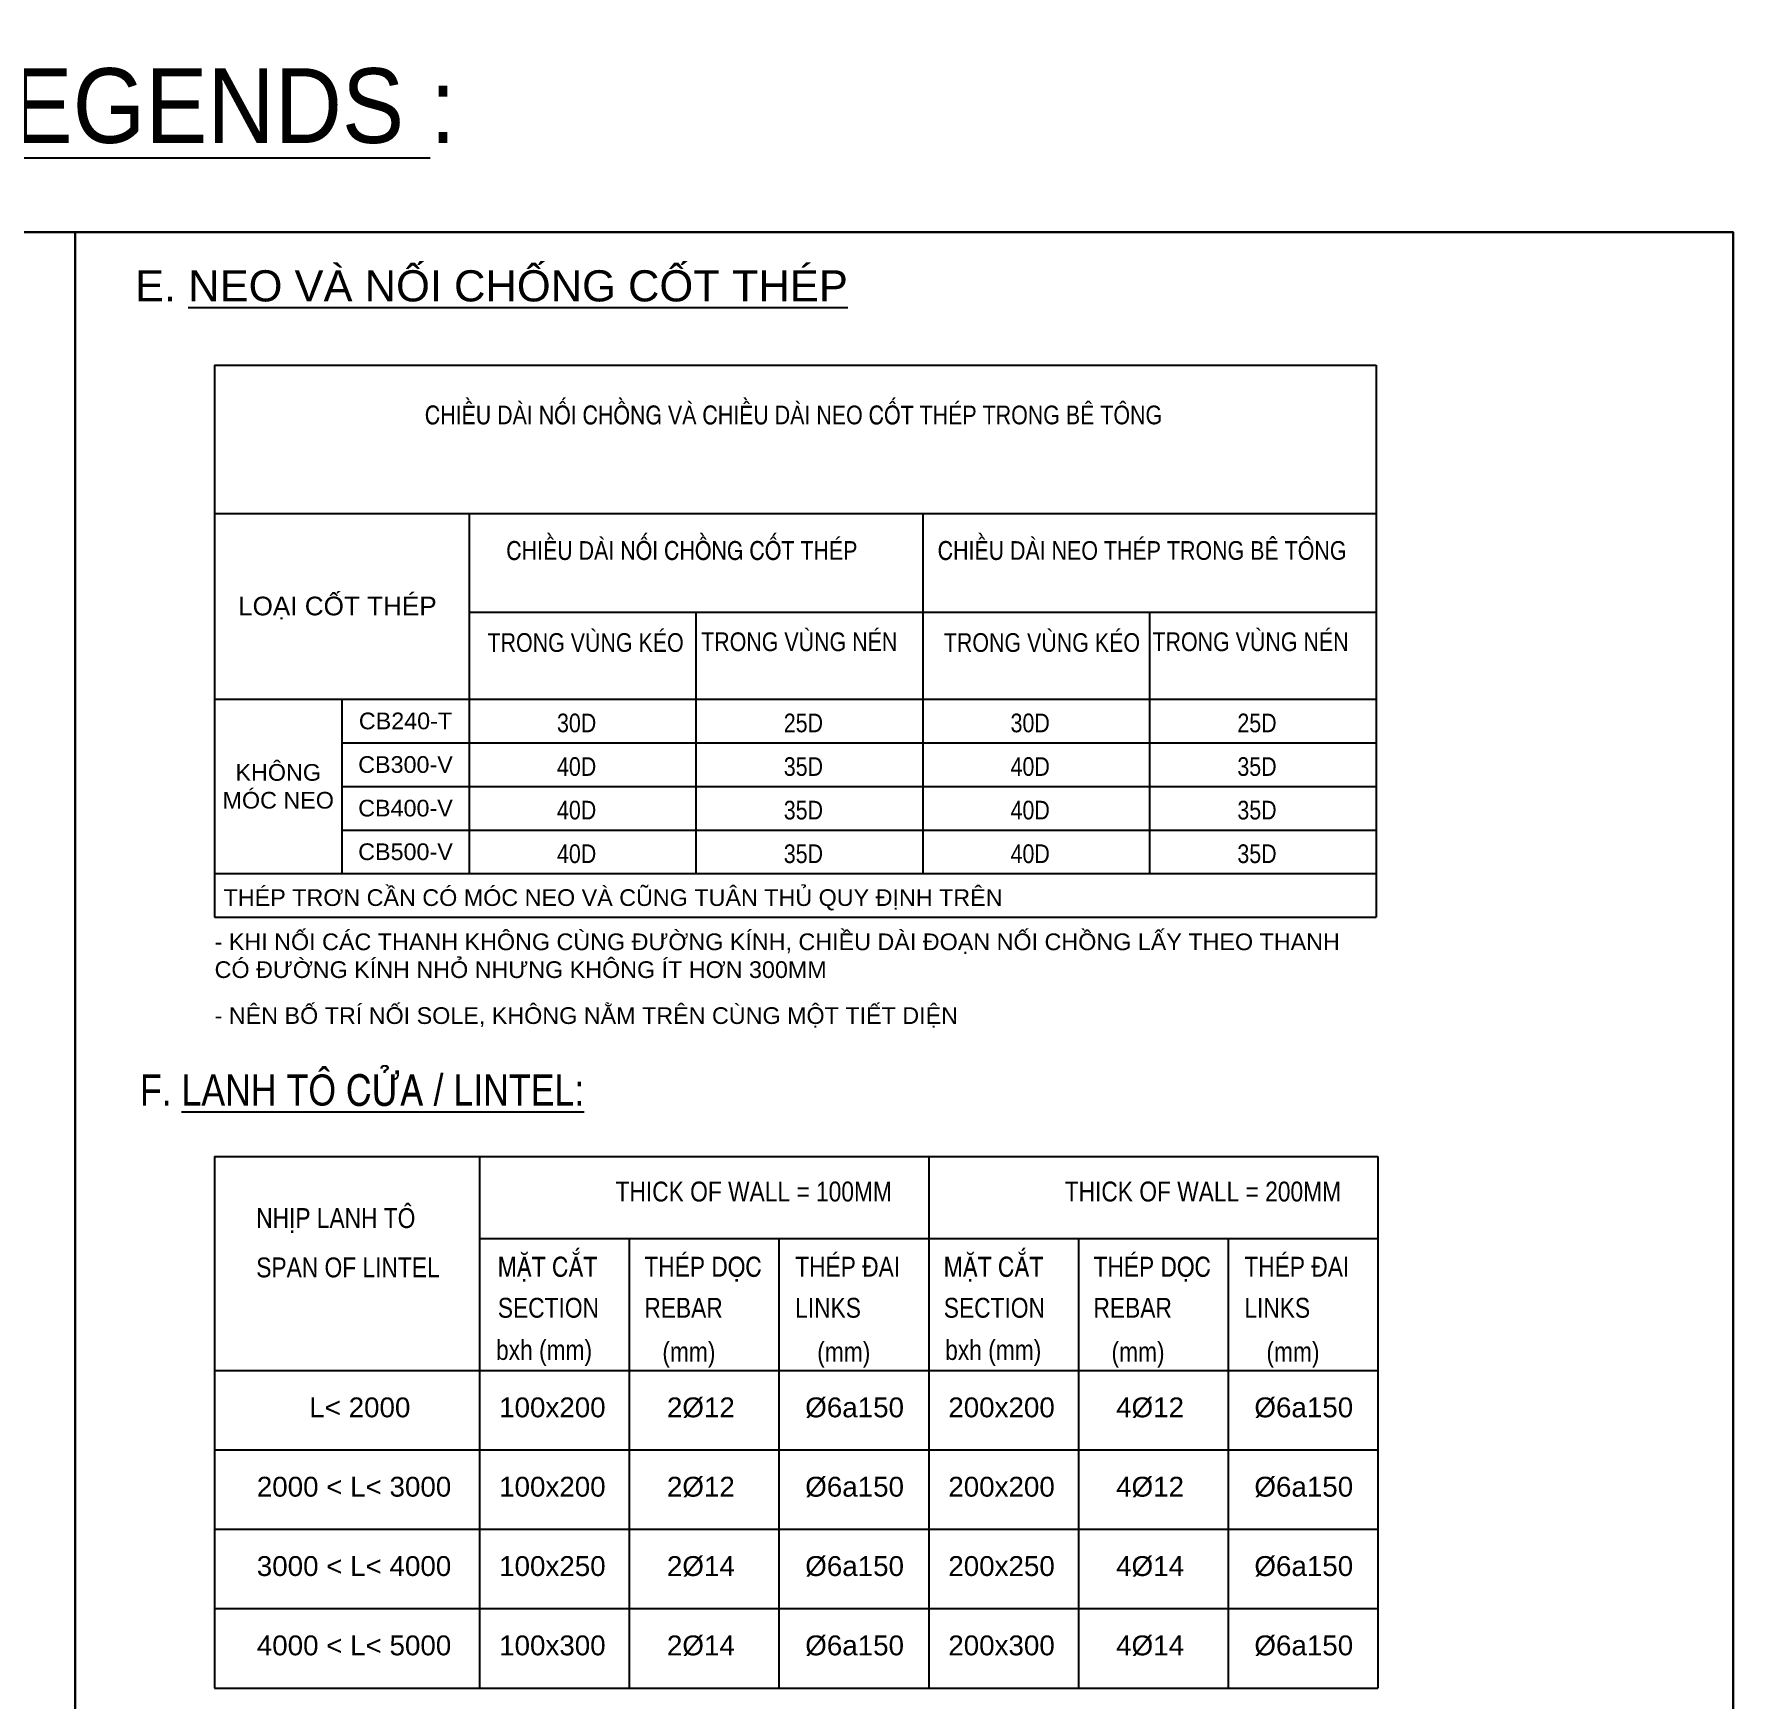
# Model space of a CAD drawing. Header units: millimetres. Extents: x -205508 to -110432, y 549193 to 571297.
# Drawn here: x -194874 to -188511, y 565061 to 571297 of the extents above; entities that cross this region are included whole.
import ezdxf
from ezdxf.enums import TextEntityAlignment as Align

# ---------------------------------------------------------------- set-up
doc = ezdxf.new("R2010")
doc.units = ezdxf.units.MM
doc.header["$LTSCALE"] = 25
doc.header["$MEASUREMENT"] = 0
for name, color, linetype in [('2', 2, 'Continuous'), ('S3', 2, 'Continuous'), ('S45', 4, 'Continuous'), ('TEXTMIN', 7, 'Continuous')]:
    doc.layers.add(name, color=color, linetype=linetype)
doc.layers.add('KTV-KT-TEXT CHU', color=2, linetype='Continuous', lineweight=9)
doc.styles.add('Khung ten A2 vinafor$0$KTV-Arial', font='arialbd.ttf')
doc.styles.add('Simplex', font='arial.ttf', dxfattribs={"width": 0.8})
doc.styles.add('Text - GCC', font='arial.ttf')
doc.styles.add('VN-Text', font='')
doc.styles.get('VN-Text').set_extended_font_data('VNI-Helve-Condense')

# ---------------------------------------------------------------- blocks, each defined once
blk = doc.blocks.new('ghi chu lanh to')
at = {"layer": '2', "color": 0}
for p, q in [((0, 0), (26348, 0)), ((0, 0), (0, -12036)), ((6001, 0), (6001, -12036)), ((16174, 0), (16174, -12036)), ((26348, 0), (26348, -12036)), ((6001, -1858), (26348, -1858)), ((9392, -1858), (9392, -12036)), ((12783, -1858), (12783, -12036)), ((19566, -1858), (19566, -12036)), ((22957, -1858), (22957, -12036)), ((0, -4848), (26348, -4848)), ((0, -6645), (26348, -6645)), ((0, -8442), (26348, -8442)), ((0, -10239), (26348, -10239)), ((0, -12036), (26348, -12036))]:
    blk.add_line(p, q, dxfattribs=at)
at = {"layer": 'S3', "color": 5, "style": 'VN-Text'}
for s, p in [('THICK OF WALL = 100MM', (9082, -1016)), ('THICK OF WALL = 200MM', (19255, -1016))]:
    blk.add_text(s, height=450, dxfattribs=at).set_placement(p)
at = {"layer": 'S3', "color": 7}
for s, style, p in [('NHÒP LANH TOÂ', 'VN-Text', (944, -1617)), ('L< 2000', 'Simplex', (2145, -5905)), ('100x200', 'Simplex', (6445, -5905)), ('%%C6a150', 'Simplex', (13378, -5905)), ('200x200', 'Simplex', (16618, -5905)), ('%%C6a150', 'Simplex', (23551, -5905)), ('2000 < L< 3000', 'Simplex', (956, -7702)), ('100x200', 'Simplex', (6445, -7702)), ('%%C6a150', 'Simplex', (13378, -7702)), ('200x200', 'Simplex', (16618, -7702)), ('%%C6a150', 'Simplex', (23551, -7702)), ('3000 < L< 4000', 'Simplex', (956, -9499)), ('100x250', 'Simplex', (6445, -9499)), ('%%C6a150', 'Simplex', (13378, -9499)), ('200x250', 'Simplex', (16618, -9499)), ('%%C6a150', 'Simplex', (23551, -9499)), ('4000 < L< 5000', 'Simplex', (956, -11296)), ('100x300', 'Simplex', (6445, -11296)), ('%%C6a150', 'Simplex', (13378, -11296)), ('200x300', 'Simplex', (16618, -11296)), ('%%C6a150', 'Simplex', (23551, -11296))]:
    blk.add_text(s, height=450, dxfattribs=dict(at, style=style)).set_placement(p)
at = {"layer": 'S3', "color": 3, "style": 'VN-Text'}
for s, p in [('SPAN OF LINTEL', (944, -2734)), ('SECTION', (6415, -3649)), ('REBAR', (9734, -3649)), ('LINKS', (13150, -3649)), ('SECTION', (16516, -3649)), ('REBAR', (19907, -3649)), ('LINKS', (23323, -3649)), ('bxh (mm)', (6374, -4605)), ('(mm)', (10142, -4648)), ('(mm)', (13650, -4648)), ('bxh (mm)', (16548, -4605)), ('(mm)', (20315, -4648)), ('(mm)', (23824, -4648))]:
    blk.add_text(s, height=450, dxfattribs=at).set_placement(p)
at = {"layer": 'S3', "color": 0, "style": 'VN-Text'}
for s, p in [('MAËT CAÉT', (6415, -2719)), ('THEÙP DOÏC', (9734, -2719)), ('THEÙP ÑAI', (13150, -2719)), ('MAËT CAÉT', (16516, -2719)), ('THEÙP DOÏC', (19907, -2719)), ('THEÙP ÑAI', (23323, -2719))]:
    blk.add_text(s, height=450, dxfattribs=at).set_placement(p)
at = {"layer": 'S3', "color": 16, "style": 'Simplex'}
for s, p in [('2%%C12', (10245, -5905)), ('4%%C12', (20419, -5905)), ('2%%C12', (10245, -7702)), ('4%%C12', (20419, -7702)), ('2%%C14', (10245, -9499)), ('4%%C14', (20419, -9499)), ('2%%C14', (10245, -11296)), ('4%%C14', (20419, -11296))]:
    blk.add_text(s, height=450, dxfattribs=at).set_placement(p)

msp = doc.modelspace()

# ---------------------------------------------------------------- linework, layer by layer
at = {"layer": '2', "color": 0}
for p, q in [((-194197.5, 570057.2), (-194197.5, 567989.1)), ((-194197.5, 570057.2), (-189847.1, 570057.2)), ((-189847.1, 570057.2), (-189847.1, 567989.1)), ((-194197.5, 569500.8), (-189847.1, 569500.8)), ((-193244.3, 569500.8), (-193244.3, 568152.4)), ((-193244.3, 569500.8), (-189847.1, 569500.8)), ((-191545.7, 569500.8), (-191545.7, 568152.4)), ((-193244.3, 569131.9), (-189847.1, 569131.9)), ((-192395, 569131.9), (-192395, 568152.4)), ((-190696.4, 569131.9), (-190696.4, 568152.4)), ((-194197.5, 568805.4), (-189847.1, 568805.4))]:
    msp.add_line(p, q, dxfattribs=at)
at = {"layer": 'Defpoints'}
for points in [[(-205508.1, 570555.2), (-188511, 570555.2), (-188511, 558924.8), (-205508.1, 558924.8)], [(-199841.4, 558924.8), (-194719.7, 558924.8), (-194719.7, 570555.2), (-199841.4, 570555.2)], [(-194719.7, 558924.8), (-188511, 558924.8), (-188511, 570555.2), (-194719.7, 570555.2)]]:
    msp.add_lwpolyline(points, close=True, dxfattribs=at)
at = {"layer": 'S3', "color": 7}
for p, q in [((-193720.9, 568642.1), (-189847.1, 568642.1)), ((-193720.9, 568478.9), (-189847.1, 568478.9)), ((-193720.9, 568315.6), (-189847.1, 568315.6)), ((-194197.5, 568152.4), (-189847.1, 568152.4)), ((-194197.5, 568152.4), (-189847.1, 568152.4)), ((-194197.5, 567989.1), (-189847.1, 567989.1))]:
    msp.add_line(p, q, dxfattribs=at)
msp.add_lwpolyline([(-193720.9, 568805.4), (-193720.9, 568152.4)], dxfattribs=at)

# ---------------------------------------------------------------- block references
at = {"layer": 'TEXTMIN', "color": 0, "xscale": 0.1653440462098157, "yscale": 0.1653440462098157, "zscale": 0.1653440462098157}
msp.add_blockref('ghi chu lanh to', (-194197.5, 567092.6), dxfattribs=at)

# ---------------------------------------------------------------- texts
at = {"layer": 'KTV-KT-TEXT CHU', "color": 2, "char_height": 62.5, "style": 'Khung ten A2 vinafor$0$KTV-Arial'}
for s, insert, width, attachment_point in [('{\\fArial|b0|i0|c0|p34;CB240-T}', (-193482.6, 568723.8), 476.627, 5), ('{\\fArial|b0|i0|c0|p34;CB300-V}', (-193482.6, 568560.5), 476.627, 5), ('{\\fArial|b0|i0|c0|p34;KHÔNG MÓC NEO}', (-193959.2, 568478.9), 476.627, 5), ('{\\fArial|b0|i0|c0|p34;CB400-V}', (-193482.6, 568397.3), 476.627, 5), ('{\\fArial|b0|i0|c0|p34;CB500-V}', (-193482.6, 568234), 476.627, 5), ('{\\fArial|b0|i0|c0|p34;- KHI NỐI CÁC THANH KHÔNG CÙNG ĐƯỜNG KÍNH, CHIỀU DÀI ĐOẠN NỐI CHỒNG LẤY THEO THANH\\PCÓ ĐƯỜNG KÍNH NHỎ NHƯNG KHÔNG ÍT HƠN 300MM}', (-194197.5, 567844.5), 4350.399, 4), ('{\\fArial|b0|i0|c0|p34;- NÊN BỐ TRÍ NỐI SOLE, KHÔNG NẰM TRÊN CÙNG MỘT TIẾT DIỆN}', (-194197.5, 567613.8), 4350.399, 4)]:
    msp.add_mtext(s, dxfattribs=dict(at, insert=insert, width=width, attachment_point=attachment_point))
at = {"layer": 'S3', "color": 4}
for s, style, p in [('E. %%UNEO VÀ NỐI CHỐNG CỐT THÉP', 'Text - GCC', (-194495.5, 570295.4)), ('F. %%ULANH TOÂ CÖÛA / LINTEL:', 'VN-Text', (-194477.2, 567283.7))]:
    msp.add_text(s, height=116.606, dxfattribs=dict(at, style=style)).set_placement(p)
at = {"layer": 'S3', "color": 7}
for s, height, style, p in [('CHIEÀU DAØI NOÁI CHOÀNG VAØ CHIEÀU DAØI NEO COÁT THEÙP TRONG BEÂ TOÂNG', 69.964, 'VN-Text', (-193410.1, 569835.2)), ('CHIEÀU DAØI NOÁI CHOÀNG COÁT THEÙP', 69.964, 'VN-Text', (-193105, 569327.6)), ('CHIEÀU DAØI NEO THEÙP TRONG BEÂ TOÂNG', 69.964, 'VN-Text', (-191489.4, 569327.6)), ('LOẠI CỐT THÉP', 69.964, 'Text - GCC', (-194109.6, 569119.7)), ('TRONG VUØNG KEÙO', 69.964, 'VN-Text', (-193175.4, 568982.9)), ('TRONG VUØNG NEÙN', 69.964, 'VN-Text', (-192375.3, 568985.8)), ('TRONG VUØNG KEÙO', 69.964, 'VN-Text', (-191466.5, 568982.9)), ('TRONG VUØNG NEÙN', 69.964, 'VN-Text', (-190685.2, 568985.8)), ('30D', 69.96, 'VN-Text', (-192915.2, 568681.8)), ('25D', 69.96, 'VN-Text', (-192065.9, 568681.8)), ('30D', 69.96, 'VN-Text', (-191216.6, 568681.8)), ('25D', 69.96, 'VN-Text', (-190367.3, 568681.8)), ('40D', 69.96, 'VN-Text', (-192915.2, 568518.5)), ('35D', 69.96, 'VN-Text', (-192065.9, 568518.5)), ('40D', 69.96, 'VN-Text', (-191216.6, 568518.5)), ('35D', 69.96, 'VN-Text', (-190367.3, 568518.5)), ('40D', 69.96, 'VN-Text', (-192915.2, 568355.3)), ('35D', 69.96, 'VN-Text', (-192065.9, 568355.3)), ('40D', 69.96, 'VN-Text', (-191216.6, 568355.3)), ('35D', 69.96, 'VN-Text', (-190367.3, 568355.3)), ('40D', 69.96, 'VN-Text', (-192915.2, 568192)), ('35D', 69.96, 'VN-Text', (-192065.9, 568192)), ('40D', 69.96, 'VN-Text', (-191216.6, 568192)), ('35D', 69.96, 'VN-Text', (-190367.3, 568192)), ('THÉP TRƠN CẦN CÓ MÓC NEO VÀ CŨNG TUÂN THỦ QUY ĐỊNH TRÊN', 62.5, 'Text - GCC', (-194163.7, 568031.4))]:
    msp.add_text(s, height=height, dxfattribs=dict(at, style=style)).set_placement(p)
at = {"layer": 'S45', "style": 'VN-Text', "width": 1.07168}
msp.add_text('%%UBAÛNG HÖÔÙNG DAÃN CHUNG / GENERAL LEGENDS %%U:', height=279.855, dxfattribs=at).set_placement((-201823.2, 570888.9), (-193293.6, 570888.9), align=Align.FIT)

doc.saveas('drawing.dxf')
